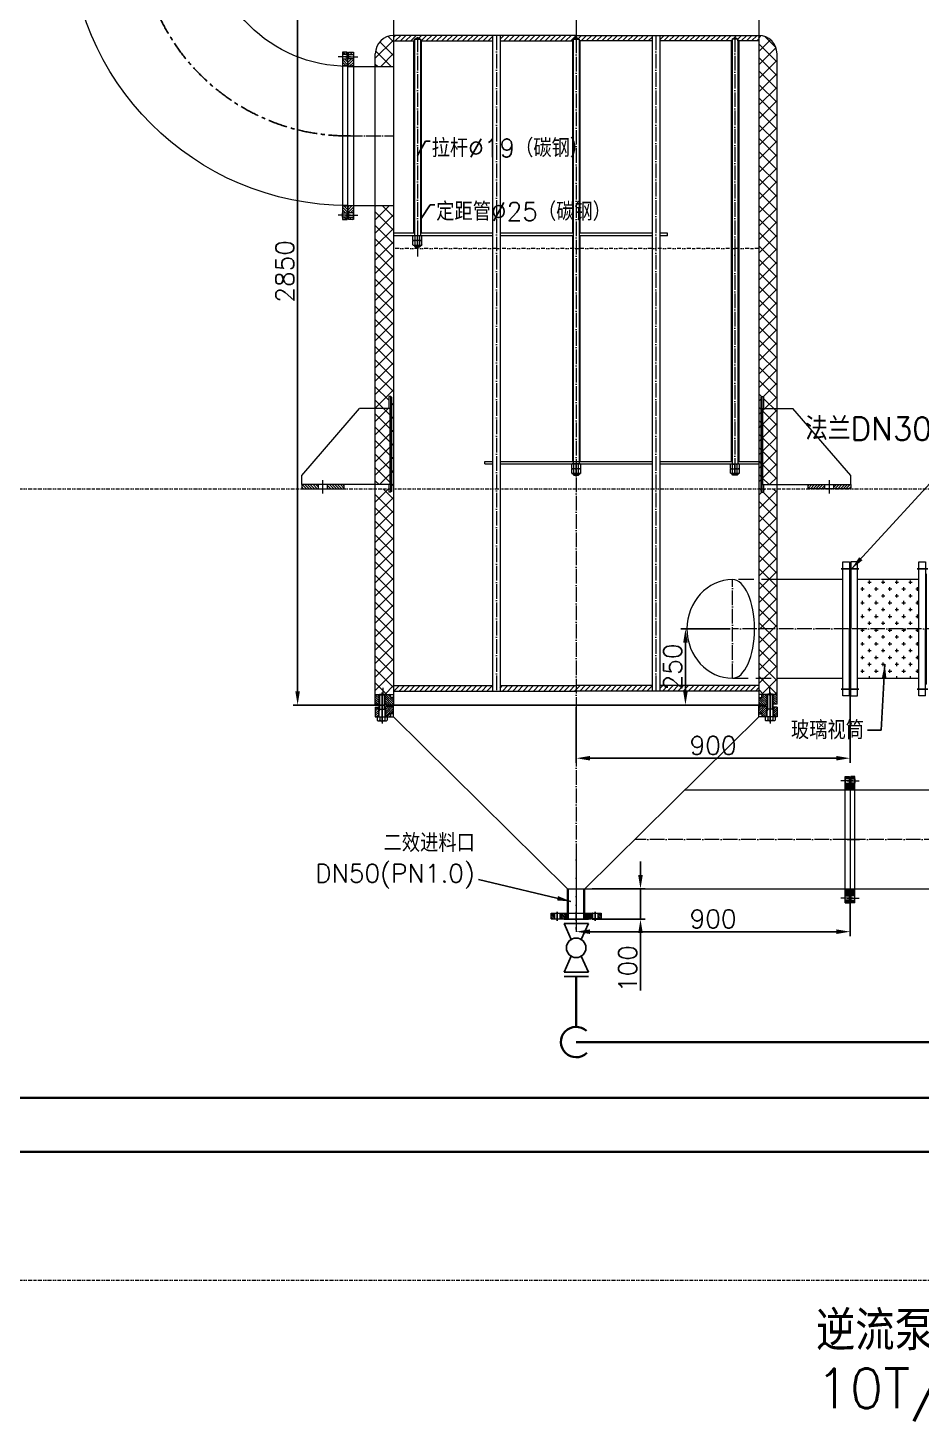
# Model space of a CAD drawing. Header units: millimetres. Extents: x 12181 to 44419, y -180123 to -157321.
# Drawn here: x 23020 to 25955, y -168672 to -164094 of the extents above; entities that cross this region are included whole.
import ezdxf

# ---------------------------------------------------------------- set-up
doc = ezdxf.new("R2010")
doc.units = ezdxf.units.MM
doc.header["$LTSCALE"] = 2
doc.header["$MEASUREMENT"] = 0
for name, pattern in [('ACAD_ISO04W100', [30, 24, -3, 0, -3]), ('CENTER', [50.8, 31.75, -6.35, 6.35, -6.35]), ('CENTER2', [28.575, 19.05, -3.175, 3.175, -3.175]), ('DASHEDX2', [38.1, 25.4, -12.7]), ('DIVIDE2', [15.875, 6.35, -3.175, 0, -3.175, 0, -3.175])]:
    doc.linetypes.add(name, pattern=pattern)
doc.layers.get('0').update_dxf_attribs({"lineweight": 20})
for name, color, linetype, lineweight in [('1', 1, 'Continuous', 9), ('中心线', 1, 'CENTER2', 13), ('中心线层', 1, 'ACAD_ISO04W100', 9), ('剖面线层', 4, 'Continuous', 9), ('尺寸线层', 3, 'Continuous', 13), ('工艺线', 4, 'Continuous', 30), ('细实线', 8, 'Continuous', 13), ('虚线', 142, 'DASHEDX2', 13)]:
    doc.layers.add(name, color=color, linetype=linetype, lineweight=lineweight)
doc.layers.add('3', color=3, linetype='CENTER')
doc.layers.add('P-FITT', color=7, linetype='Continuous')
doc.styles.add('HZ', font='txt.shx', dxfattribs={"bigfont": 'hztxt.shx'})
doc.styles.get("Standard").update_dxf_attribs({"font": 'txt.shx', "bigfont": 'hztxt.shx'})
doc.dimstyles.new('S', dxfattribs={"dimtxt": 15, "dimasz": 15, "dimexe": 6, "dimexo": 0.1, "dimgap": 5, "dimtad": 1, "dimdec": 0, "dimdsep": 46, "dimtxsty": 'HZ', "dimcen": 0, "dimadec": 0, "dimazin": 0, "dimtfac": 0.013333, "dimtdec": 4, "dimtmove": 2, "dimatfit": 3, "dimfxl": 1, "dimtolj": 1, "dimarcsym": 0})
doc.dimstyles.new('总装图', dxfattribs={"dimscale": 1.5, "dimtxt": 40, "dimasz": 30, "dimexe": 10, "dimexo": 5, "dimgap": 8, "dimtad": 1, "dimdec": 0, "dimtxsty": 'Standard', "dimcen": 2.5, "dimadec": 0, "dimazin": 0, "dimtfac": 1, "dimtdec": 0, "dimtmove": 0, "dimatfit": 3, "dimfxl": 1, "dimarcsym": 0})

# ---------------------------------------------------------------- blocks, each defined once
blk = doc.blocks.new('*D2273')
at = {"layer": 'Defpoints', "color": 0}
for p in [(25721.5, -166250.5), (24821.5, -166319), (25721.5, -166493.8)]:
    blk.add_point(p, dxfattribs=at)
at = {"layer": '尺寸线层', "color": 0, "lineweight": -2}
for p, q in [((25721.5, -166258), (25721.5, -166508.8)), ((24821.5, -166326.5), (24821.5, -166508.8)), ((24866.5, -166493.8), (25676.5, -166493.8))]:
    blk.add_line(p, q, dxfattribs=at)
at = {"layer": '尺寸线层', "color": 0}
for points in [[(24866.5, -166486.3), (24866.5, -166501.3), (24821.5, -166493.8)], [(25676.5, -166486.3), (25676.5, -166501.3), (25721.5, -166493.8)]]:
    blk.add_solid(points, dxfattribs=at)
at = {"layer": '尺寸线层', "color": 0, "insert": (25271.5, -166451.8), "char_height": 60, "attachment_point": 5}
blk.add_mtext('900', dxfattribs=at)
blk = doc.blocks.new('b42')
at = {"layer": '剖面线层'}
h = blk.add_hatch(dxfattribs=at)
h.set_pattern_fill('ANSI31', color=256, scale=2, style=0)
h.set_pattern_definition([(45, (-912.0764, 334.7474), (-4.490128, 4.490128), [])])
h.paths.add_polyline_path([(864.1, 584.8), (864.1, 598.8), (809.1, 598.8), (809.1, 584.8)])
h.paths.add_polyline_path([(949.1, 584.8), (949.1, 598.8), (894.1, 598.8), (894.1, 584.8)])
for p, q in [((653.9, 885.8), (656.9, 888.8)), ((653.9, 885.8), (653.9, 576.8)), ((656.9, 888.8), (656.9, 573.8)), ((656.9, 888.8), (662.9, 888.8)), ((662.9, 888.8), (662.9, 848.8)), ((659.1, 848.8), (659.1, 598.8)), ((659.1, 848.8), (759.1, 848.8)), ((949.1, 628.8), (759.1, 848.8)), ((659.1, 598.8), (949.1, 598.8)), ((662.9, 598.8), (662.9, 573.8)), ((809.1, 584.8), (809.1, 598.8)), ((864.1, 584.8), (864.1, 598.8)), ((894.1, 584.8), (894.1, 598.8)), ((949.1, 598.8), (949.1, 628.8)), ((949.1, 598.8), (949.1, 584.8)), ((653.9, 576.8), (656.9, 573.8)), ((656.9, 573.8), (662.9, 573.8)), ((949.1, 584.8), (809.1, 584.8))]:
    blk.add_line(p, q)
at = {"layer": '中心线层'}
blk.add_line((879.1, 569.7), (879.1, 613.8), dxfattribs=at)
blk = doc.blocks.new('A$C175B02D8')
blk.add_blockref('b42', (-879.1, -584.8))
blk = doc.blocks.new('*D2235')
at = {"layer": 'Defpoints', "color": 0}
for p in [(25721.5, -166923), (24821.5, -167064), (25721.5, -167063.8)]:
    blk.add_point(p, dxfattribs=at)
at = {"layer": '尺寸线层', "color": 0, "lineweight": -2}
for p, q in [((25721.5, -166930.5), (25721.5, -167078.8)), ((24821.5, -167056.5), (24821.5, -167048.8)), ((24866.5, -167063.8), (25676.5, -167063.8))]:
    blk.add_line(p, q, dxfattribs=at)
at = {"layer": '尺寸线层', "color": 0}
for points in [[(24866.5, -167056.3), (24866.5, -167071.3), (24821.5, -167063.8)], [(25676.5, -167056.3), (25676.5, -167071.3), (25721.5, -167063.8)]]:
    blk.add_solid(points, dxfattribs=at)
at = {"layer": '尺寸线层', "color": 0, "insert": (25271.5, -167021.8), "char_height": 60, "attachment_point": 5}
blk.add_mtext('900', dxfattribs=at)
blk = doc.blocks.new('*D2301')
at = {"layer": 'Defpoints', "color": 0}
for p in [(24199.5, -163469), (23906.1, -166319), (24201.2, -166319)]:
    blk.add_point(p, dxfattribs=at)
at = {"layer": '尺寸线层', "color": 0, "lineweight": -2}
for p, q in [((24192, -163469), (23891.1, -163469)), ((23906.1, -163514), (23906.1, -166274)), ((24193.7, -166319), (23891.1, -166319))]:
    blk.add_line(p, q, dxfattribs=at)
at = {"layer": '尺寸线层', "color": 0}
for points in [[(23898.6, -163514), (23913.6, -163514), (23906.1, -163469)], [(23898.6, -166274), (23913.6, -166274), (23906.1, -166319)]]:
    blk.add_solid(points, dxfattribs=at)
at = {"layer": '尺寸线层', "color": 0, "insert": (23864.1, -164894), "char_height": 60, "attachment_point": 5, "rotation": 90}
blk.add_mtext('2850', dxfattribs=at)
blk = doc.blocks.new('*U2019', base_point=(-71.3, 721.8))
at = {"color": 7}
for p, q in [((-70.2, 736.6), (-71.3, 734.6)), ((-71.3, 734.6), (-71.3, 709)), ((-56.7, 736.6), (-70.2, 736.6)), ((-56.7, 736.6), (-55.5, 734.6)), ((-55.5, 734.6), (-55.5, 709)), ((-70.2, 707), (-71.3, 709)), ((-56.7, 729.2), (-70.2, 729.2)), ((-56.7, 714.4), (-70.2, 714.4)), ((-56.7, 707), (-70.2, 707)), ((-56.7, 707), (-55.5, 709))]:
    blk.add_line(p, q, dxfattribs=at)
for centre, radius, start, end in [((-64.8, 732.9), 6.54, 154.3842, 214.3842), ((-62.1, 732.9), 6.54, 325.6158, 25.6158), ((-46.9, 721.8), 24.5, 162.412, 197.588), ((-64.8, 710.7), 6.54, 145.6158, 205.6158), ((-80, 721.8), 24.5, 342.412, 17.588), ((-62.1, 710.7), 6.54, 334.3842, 34.3842)]:
    blk.add_arc(centre, radius, start, end, dxfattribs=at)
at = {"layer": '3', "color": 3}
blk.add_line((-53.5, 721.8), (-73.3, 721.8), dxfattribs=at)
blk = doc.blocks.new('*U2022')
at = {"color": 7}
for p, q in [((-21709.4, -150332.9), (-21707.4, -150331.7)), ((-21709.4, -150346.4), (-21709.4, -150332.9)), ((-21681.8, -150331.7), (-21707.4, -150331.7)), ((-21702, -150346.4), (-21702, -150332.9)), ((-21687.2, -150346.4), (-21687.2, -150332.9)), ((-21679.8, -150332.9), (-21681.8, -150331.7)), ((-21679.8, -150346.4), (-21679.8, -150332.9)), ((-21709.4, -150346.4), (-21707.4, -150347.5)), ((-21681.8, -150347.5), (-21707.4, -150347.5)), ((-21679.8, -150346.4), (-21681.8, -150347.5))]:
    blk.add_line(p, q, dxfattribs=at)
for centre, radius, start, end in [((-21694.6, -150323.1), 24.5, 287.588, 287.588), ((-21705.7, -150338.3), 6.54, 55.6158, 115.6158), ((-21694.6, -150356.2), 24.5, 72.412, 107.588), ((-21683.5, -150341), 6.54, 295.6158, 295.6158), ((-21683.5, -150338.3), 6.54, 64.3842, 124.3842), ((-21705.7, -150341), 6.54, 244.3842, 270), ((-21694.6, -150323.1), 24.5, 252.412, 270), ((-21683.5, -150341), 6.54, 235.6158, 270)]:
    blk.add_arc(centre, radius, start, end, dxfattribs=at)
at = {"layer": '3', "color": 3}
blk.add_line((-21694.6, -150347.5), (-21694.6, -150329.7), dxfattribs=at)
blk = doc.blocks.new('*U1975', base_point=(-70.7, 734.2))
at = {"color": 7}
for p, q in [((-81.9, 750.7), (-83.2, 748.5)), ((-83.2, 748.5), (-83.2, 719.9)), ((-70.7, 750.7), (-81.9, 750.7)), ((-70.7, 742.4), (-81.9, 742.4)), ((-70.7, 750.7), (-70.7, 717.7)), ((-70.7, 744.2), (1.8, 744.2)), ((-70.7, 734.2), (-70.7, 734.2)), ((-70.7, 734.2), (-70.7, 734.2)), ((-70.7, 734.2), (-70.7, 734.2)), ((-45.7, 744.2), (-45.7, 724.2)), ((1.8, 744.2), (1.8, 724.2)), ((1.8, 744.2), (4.3, 741.7)), ((4.3, 741.7), (4.3, 726.7)), ((-81.9, 717.7), (-83.2, 719.9)), ((-70.7, 726), (-81.9, 726)), ((-70.7, 717.7), (-81.9, 717.7)), ((-70.7, 724.2), (1.8, 724.2)), ((4.3, 726.7), (1.8, 724.2))]:
    blk.add_line(p, q, dxfattribs=at)
for centre, radius, start, end in [((-75.9, 746.6), 7.29, 154.3843, 214.3843), ((-55.9, 734.2), 27.3, 162.412, 197.588), ((-75.9, 721.9), 7.29, 145.6157, 205.6157)]:
    blk.add_arc(centre, radius, start, end, dxfattribs=at)
at = {"layer": '1', "color": 1}
for p, q in [((-45.7, 742.2), (-51.2, 744.2)), ((-45.7, 742.2), (3.8, 742.2)), ((-45.7, 726.2), (-51.2, 724.2)), ((-45.7, 726.2), (3.8, 726.2))]:
    blk.add_line(p, q, dxfattribs=at)
at = {"layer": '3', "color": 3, "ltscale": 2}
blk.add_line((-88.2, 734.2), (9.3, 734.2), dxfattribs=at)
blk = doc.blocks.new('*D2236')
at = {"layer": 'Defpoints', "color": 0}
for p in [(24866, -166923), (24866, -167023), (25032.8, -167023)]:
    blk.add_point(p, dxfattribs=at)
at = {"layer": '尺寸线层', "color": 0, "lineweight": -2}
for p, q in [((25032.8, -166878), (25032.8, -166833)), ((24873.5, -166923), (25047.8, -166923)), ((25032.8, -166923), (25032.8, -167023)), ((24873.5, -167023), (25047.8, -167023)), ((25032.8, -167068), (25032.8, -167257))]:
    blk.add_line(p, q, dxfattribs=at)
at = {"layer": '尺寸线层', "color": 0}
for points in [[(25025.3, -166878), (25040.3, -166878), (25032.8, -166923)], [(25025.3, -167068), (25040.3, -167068), (25032.8, -167023)]]:
    blk.add_solid(points, dxfattribs=at)
at = {"layer": '尺寸线层', "color": 0, "insert": (24990.8, -167185), "char_height": 60, "attachment_point": 5, "rotation": 90}
blk.add_mtext('100', dxfattribs=at)
blk = doc.blocks.new('*U1925')
at = {"linetype": 'Continuous'}
h = blk.add_hatch(dxfattribs=at)
h.set_pattern_fill('U', color=1, scale=4, angle=45, style=0, pattern_type=0)
h.set_pattern_definition([(45, (0, 0), (-2.82842712, 2.82842712), [])])
h.paths.add_polyline_path([(51691.7, -37826.7), (51680.7, -37826.7), (51680.7, -37844.7), (51691.7, -37844.7)])
h.paths.add_polyline_path([(51732.5, -37826.7), (51709.7, -37826.7), (51709.7, -37844.7), (51713.7, -37844.7), (51713.7, -37846.7), (51732.5, -37846.7)])
h.paths.add_polyline_path([(51816.7, -37826.7), (51794, -37826.7), (51794, -37846.7), (51812.7, -37846.7), (51812.7, -37844.7), (51816.7, -37844.7)])
h.paths.add_polyline_path([(51845.7, -37826.7), (51834.7, -37826.7), (51834.7, -37844.7), (51845.7, -37844.7)])
blk = doc.blocks.new('*U1926', base_point=(51763.2, -37846.7))
at = {"color": 7, "linetype": 'Continuous'}
for p, q in [((51845.7, -37826.7), (51680.7, -37826.7)), ((51680.7, -37826.7), (51680.7, -37844.7)), ((51680.7, -37844.7), (51713.7, -37844.7)), ((51691.7, -37826.7), (51691.7, -37844.7)), ((51709.7, -37826.7), (51709.7, -37844.7)), ((51713.7, -37844.7), (51713.7, -37846.7)), ((51713.7, -37846.7), (51812.7, -37846.7)), ((51732.5, -37826.7), (51732.5, -37846.7)), ((51794, -37826.7), (51794, -37846.7)), ((51845.7, -37844.7), (51812.7, -37844.7)), ((51812.7, -37844.7), (51812.7, -37846.7)), ((51816.7, -37826.7), (51816.7, -37844.7)), ((51834.7, -37826.7), (51834.7, -37844.7)), ((51845.7, -37844.7), (51845.7, -37826.7))]:
    blk.add_line(p, q, dxfattribs=at)
at = {"layer": '3', "color": 3, "linetype": 'Continuous'}
for p, q in [((51700.7, -37821.7), (51700.7, -37851.7)), ((51763.2, -37821.7), (51763.2, -37851.7)), ((51825.7, -37821.7), (51825.7, -37851.7))]:
    blk.add_line(p, q, dxfattribs=at)
at = {"color": 1, "linetype": 'Continuous'}
blk.add_blockref('*U1925', (0, 0), dxfattribs=at)
blk = doc.blocks.new('A$C418601B7')
at = {"layer": 'P-FITT', "color": 7}
for p, q in [((-2.35, 1), (-2.35, -1)), ((-2, 1), (-2, -1)), ((-0.69, 0.41), (-2, 1)), ((0.69, 0.41), (2, 1)), ((2, 1), (2, -1)), ((2.35, 1), (2.35, -1)), ((-2, -1), (-0.69, -0.41)), ((2, -1), (0.69, -0.41))]:
    blk.add_line(p, q, dxfattribs=at)
blk.add_circle((0, 0), 0.8, dxfattribs=at)
blk = doc.blocks.new('A$C082A5A86')
at = {"layer": '工艺线', "xscale": 40, "yscale": 40, "zscale": 40}
blk.add_blockref('A$C418601B7', (-93.8, 0), dxfattribs=at)
blk = doc.blocks.new('*D2238')
at = {"layer": 'Defpoints', "color": 0}
for p in [(25335.4, -166069), (25180.5, -166319), (25335.4, -166319)]:
    blk.add_point(p, dxfattribs=at)
at = {"layer": '尺寸线层', "color": 0, "lineweight": -2}
for p, q in [((25327.9, -166069), (25165.5, -166069)), ((25180.5, -166114), (25180.5, -166274)), ((25327.9, -166319), (25165.5, -166319))]:
    blk.add_line(p, q, dxfattribs=at)
at = {"layer": '尺寸线层', "color": 0}
for points in [[(25173, -166114), (25188, -166114), (25180.5, -166069)], [(25173, -166274), (25188, -166274), (25180.5, -166319)]]:
    blk.add_solid(points, dxfattribs=at)
at = {"layer": '尺寸线层', "color": 0, "insert": (25138.5, -166194), "char_height": 60, "attachment_point": 5, "rotation": 90}
blk.add_mtext('250', dxfattribs=at)
blk = doc.blocks.new('A$C44D60053')
for p, q in [((-24, -220), (-24, 220)), ((-24, 220), (-2, 220)), ((-2, 220), (-2, 0)), ((-2, 181.5), (0, 181.5)), ((0, 181.5), (0, -181.5)), ((-2, -220), (-2, 0)), ((-2, -181.5), (0, -181.5)), ((-2, -220), (-24, -220))]:
    blk.add_line(p, q)
at = {"layer": '3'}
for p, q in [((-29, 197.5), (5, 197.5)), ((-29, -197.5), (5, -197.5))]:
    blk.add_line(p, q, dxfattribs=at)
blk = doc.blocks.new('A$C3CD03B63')
at = {"layer": '剖面线层'}
h = blk.add_hatch(dxfattribs=at)
h.set_pattern_fill('ANSI31', color=256, style=0)
h.set_pattern_definition([(45, (-435.009, -393.5445), (-2.245064, 2.245064), [])])
h.paths.add_polyline_path([(-199.5, -2), (-207.5, -2), (-207.5, -16), (-199.5, -16)])
h.paths.add_polyline_path([(-165, 0), (-171.5, 0), (-173, -1.5), (-174.5, 0), (-178, 0), (-179.5, -1.5), (-181, 0), (-183.5, 0), (-185.5, -2), (-185.5, -16), (-165, -16)])
h.paths.add_polyline_path([(185.5, -2), (183.5, 0), (181, 0), (179.5, -1.5), (178, 0), (174.5, 0), (173, -1.5), (171.5, 0), (165, 0), (165, -16), (185.5, -16)])
h.paths.add_polyline_path([(207.5, -2), (199.5, -2), (199.5, -16), (207.5, -16)])
for p, q in [((-183.5, 0), (183.5, 0)), ((-207.5, -16), (-207.5, -2)), ((-207.5, -2), (-185.5, -2)), ((207.5, -16), (-207.5, -16)), ((0, -16), (-190, -16)), ((-185.5, -2), (-183.5, 0)), ((-181, 0), (-179.5, 0)), ((-181, 0), (-179.5, -1.5)), ((-179.5, 0), (-178, 0)), ((-179.5, -1.5), (-178, 0)), ((-174.5, 0), (-173, 0)), ((-174.5, 0), (-173, -1.5)), ((-173, 0), (-171.5, 0)), ((-173, -1.5), (-171.5, 0)), ((-165, 0), (-165, -16)), ((0, -16), (-161.5, -16)), ((165, 0), (165, -16)), ((173, 0), (171.5, 0)), ((173, -1.5), (171.5, 0)), ((174.5, 0), (173, 0)), ((174.5, 0), (173, -1.5)), ((179.5, 0), (178, 0)), ((179.5, -1.5), (178, 0)), ((181, 0), (179.5, 0)), ((181, 0), (179.5, -1.5)), ((185.5, -2), (183.5, 0)), ((207.5, -2), (185.5, -2)), ((207.5, -16), (207.5, -2))]:
    blk.add_line(p, q)
for points in [[(-199.5, -16), (-185.5, -16), (-185.5, -2), (-199.5, -2)], [(199.5, -16), (185.5, -16), (185.5, -2), (199.5, -2)]]:
    blk.add_lwpolyline(points, close=True)
at = {"layer": '中心线层'}
for p, q in [((-192.5, 10), (-192.5, -30.4)), ((0, 9.1), (0, -31.3)), ((192.5, 10), (192.5, -30.4))]:
    blk.add_line(p, q, dxfattribs=at)
blk = doc.blocks.new('*U1398', base_point=(460, 420))
at = {"color": 7}
for p, q in [((917.5, 1334.5), (917.5, 877.5)), ((3, 420), (460, 420))]:
    blk.add_line(p, q, dxfattribs=at)
for radius in [914.5, 457.5]:
    blk.add_arc((917.5, 420), radius, 90, 180, dxfattribs=at)
at = {"layer": '3', "color": 3}
blk.add_arc((917.5, 420), 686, 90, 180, dxfattribs=at)
blk = doc.blocks.new('A$C54754582')
at = {"layer": '剖面线层'}
h = blk.add_hatch(dxfattribs=at)
h.set_pattern_fill('ANSI31', color=256, scale=2, style=0)
h.set_pattern_definition([(45, (-468.4355, -341.444), (-4.49013, 4.49013), [])])
h.paths.add_polyline_path([(237, 16.5), (235.5, 18), (230, 18), (230, 0), (253, 0), (253, 16), (251, 18), (247.4, 18), (245.5, 18), (244, 16.5), (242.5, 18), (238.5, 18)])
h.paths.add_polyline_path([(275, 16), (267, 16), (267, 0), (275, 0)])
h.paths.add_polyline_path([(-237, 16.5), (-238.5, 18), (-242.5, 18), (-244, 16.5), (-245.5, 18), (-251, 18), (-253, 16), (-253, 0), (-230, 0), (-230, 18), (-233.6, 18), (-235.5, 18)])
h.paths.add_polyline_path([(-267, 16), (-275, 16), (-275, 0), (-267, 0)])
for p, q in [((-260, 0), (260, 0)), ((-253, 16), (-251, 18)), ((-245.5, 18), (-244, 18)), ((-245.5, 18), (-244, 16.5)), ((-244, 18), (-242.5, 18)), ((-244, 16.5), (-242.5, 18)), ((-238.5, 18), (-237, 18)), ((-238.5, 18), (-237, 16.5)), ((-237, 18), (-235.5, 18)), ((-237, 16.5), (-235.5, 18)), ((247.4, 18), (-233.6, 18)), ((237, 18), (235.5, 18)), ((237, 16.5), (235.5, 18)), ((238.5, 18), (237, 18)), ((238.5, 18), (237, 16.5)), ((244, 18), (242.5, 18)), ((244, 16.5), (242.5, 18)), ((245.5, 18), (244, 18)), ((245.5, 18), (244, 16.5)), ((251, 18), (247.4, 18)), ((253, 16), (251, 18))]:
    blk.add_line(p, q)
for points in [[(-253, 16), (-275, 16), (-275, 0), (275, 0), (275, 16), (253, 16)], [(-230, 18), (-251, 18)], [(247.4, 18), (251, 18)]]:
    blk.add_lwpolyline(points)
for points in [[(-267, 0), (-253, 0), (-253, 16), (-267, 16)], [(-230, 0), (230, 0), (230, 18), (-230, 18)], [(267, 0), (253, 0), (253, 16), (267, 16)]]:
    blk.add_lwpolyline(points, close=True)
at = {"layer": '中心线层'}
for p, q in [((-260, 26), (-260, -14.4)), ((0, 26), (0, -14.4)), ((260, 26), (260, -14.4))]:
    blk.add_line(p, q, dxfattribs=at)

msp = doc.modelspace()

# ---------------------------------------------------------------- hatches: boundary and pattern name
h = msp.add_hatch(color=256)
h.paths.add_polyline_path([(24290.4, -164136), (24289.2, -164137), (24290.4, -164137)])
h.paths.add_polyline_path([(24290.4, -164138.5), (24290.4, -164137), (24289.2, -164137)])
h = msp.add_hatch(color=256)
h.paths.add_polyline_path([(24309.4, -164137), (24310.7, -164137), (24309.4, -164136)])
h.paths.add_polyline_path([(24310.7, -164137), (24309.4, -164137), (24309.4, -164138.5)])
h = msp.add_hatch(color=256)
h.paths.add_polyline_path([(24812, -164136), (24810.8, -164137), (24812, -164137)])
h.paths.add_polyline_path([(24812, -164138.5), (24812, -164137), (24810.8, -164137)])
h = msp.add_hatch(color=256)
h.paths.add_polyline_path([(24831, -164137), (24832.2, -164137), (24831, -164136)])
h.paths.add_polyline_path([(24832.2, -164137), (24831, -164137), (24831, -164138.5)])
h = msp.add_hatch(color=256)
h.paths.add_polyline_path([(25333.6, -164137), (25332.4, -164137), (25333.6, -164136)])
h.paths.add_polyline_path([(25332.4, -164137), (25333.6, -164137), (25333.6, -164138.5)])
h = msp.add_hatch(color=256)
h.paths.add_polyline_path([(25352.6, -164136), (25353.8, -164137), (25352.6, -164137)])
h.paths.add_polyline_path([(25352.6, -164138.5), (25352.6, -164137), (25353.8, -164137)])
at = {"layer": '剖面线层'}
h = msp.add_hatch(dxfattribs=at)
h.set_pattern_fill('ANSI37', color=256, scale=250, style=0)
h.paths.add_polyline_path([(24221.5, -164119, 0.414214), (24161.5, -164179), (24161.5, -164220.5), (24221.5, -164220.5)])
h.paths.add_polyline_path([(24221.5, -164677.5), (24161.5, -164677.5), (24161.5, -165344.9), (24205.8, -165344.9), (24205.8, -165304.9), (24214.8, -165304.9), (24214.8, -165608.9), (24221.5, -165608.9)])
h.paths.add_polyline_path([(24221.5, -165608.9), (24214.8, -165608.9), (24214.8, -165619.9), (24205.8, -165619.9), (24205.8, -165608.9), (24161.5, -165608.9), (24161.5, -166284), (24221.5, -166284)])
h.paths.add_polyline_path([(24209.5, -165344.9), (24161.5, -165344.9), (24161.5, -165594.9), (24209.5, -165594.9)], flags=17)
h.paths.add_polyline_path([(25481.5, -164179, 0.414214), (25421.5, -164119), (25421.5, -165608.9), (25428.3, -165608.9), (25428.3, -165304.9), (25437.3, -165304.9), (25437.3, -165344.9), (25481.5, -165344.9)])
h.paths.add_polyline_path([(25481.5, -165344.9), (25433.5, -165344.9), (25433.5, -165594.9), (25481.5, -165594.9)], flags=17)
h.paths.add_polyline_path([(25481.5, -165608.9), (25437.3, -165608.9), (25437.3, -165619.9), (25431.3, -165619.9), (25428.3, -165616.9), (25428.3, -165608.9), (25421.5, -165608.9), (25421.5, -166069), (25481.5, -166069)])
h.paths.add_polyline_path([(25481.5, -166069), (25421.5, -166069), (25421.5, -166284), (25481.5, -166284)])
at = {"layer": '细实线'}
h = msp.add_hatch(dxfattribs=at)
h.set_pattern_fill('_USER', color=256, scale=12, angle=45, style=0, pattern_type=0)
h.set_pattern_definition([(45, (45994.566, -14445.231), (-8.4852814, 8.4852814), [])])
h.paths.add_polyline_path([(25332.4, -164137), (25333.6, -164136), (25333.6, -164131), (25343.1, -164125.5), (25352.6, -164131), (25352.6, -164136), (25353.8, -164137), (25421.5, -164137), (25421.5, -164119), (25096.2, -164119), (25096.2, -164137)])
h.paths.add_polyline_path([(25071.2, -164137), (25071.2, -164119), (24821.5, -164119), (24821.5, -164125.5), (24831, -164131), (24831, -164136), (24832.2, -164137)])
h.paths.add_polyline_path([(24571.8, -164119), (24571.8, -164137), (24810.8, -164137), (24812, -164136), (24812, -164131), (24821.5, -164125.5), (24821.5, -164119)])
h.paths.add_polyline_path([(24221.5, -164119), (24221.5, -164137), (24289.2, -164137), (24290.4, -164136), (24290.4, -164131), (24299.9, -164125.5), (24309.4, -164131), (24309.4, -164136), (24310.7, -164137), (24546.8, -164137), (24546.8, -164119)])
h = msp.add_hatch(dxfattribs=at)
h.set_pattern_fill('CROSS', color=256, scale=90, style=0)
h.set_pattern_definition([(0, (45894.566, -14445.23), (22.5, 22.5), [11.25, -33.75]), (90, (45900.19, -14450.856), (-22.5, 22.5), [11.25, -33.75])])
h.paths.add_polyline_path([(25947.5, -166069), (25947.5, -165907), (25745.5, -165907), (25745.5, -166069)])
h.paths.add_polyline_path([(25947.5, -166230.9), (25947.5, -166069), (25745.5, -166069), (25745.5, -166230.9)])
h = msp.add_hatch(dxfattribs=at)
h.set_pattern_fill('_USER', color=256, scale=12, angle=45, style=0, pattern_type=0)
h.set_pattern_definition([(45, (52094.566, -14295.231), (-8.4852814, 8.4852814), [])])
h.paths.add_polyline_path([(24546.8, -166273), (24546.8, -166255), (24221.5, -166255), (24221.5, -166273)])
h.paths.add_polyline_path([(24571.8, -166255), (24571.8, -166273), (24821.5, -166273), (24821.5, -166255)])
h.paths.add_polyline_path([(25071.2, -166273), (25071.2, -166255), (24821.5, -166255), (24821.5, -166273)])
h.paths.add_polyline_path([(25096.2, -166255), (25096.2, -166273), (25421.5, -166273), (25421.5, -166255)])
h = msp.add_hatch(dxfattribs=at)
h.set_pattern_fill('ANSI31', color=256, scale=40, angle=90, style=0)
h.set_pattern_definition([(135, (52094.566, -14295.231), (-3.5355339, -3.5355339), [])])
h.paths.add_polyline_path([(25449, -166285.5), (25450.5, -166284), (25431.5, -166284), (25431.5, -166294), (25421.5, -166299.7), (25421.5, -166319), (25443.5, -166319), (25446.5, -166316), (25449, -166316)])
h.paths.add_polyline_path([(25481.5, -166284), (25467.5, -166284), (25469, -166285.5), (25469, -166316), (25481.5, -166316)])
h.paths.add_polyline_path([(24221.5, -166299.7), (24211.5, -166294), (24211.5, -166284), (24192.5, -166284), (24194, -166285.5), (24194, -166316), (24196.5, -166316), (24199.5, -166319), (24221.5, -166319)])
h.paths.add_polyline_path([(24174, -166285.5), (24175.5, -166284), (24161.5, -166284), (24161.5, -166316), (24174, -166316)])
h = msp.add_hatch(dxfattribs=at)
h.set_pattern_fill('ANSI37', color=256, scale=15, angle=90, style=0)
h.set_pattern_definition([(135, (52094.5661, -14295.2311), (-1.325825215, -1.325825215), []), (225, (52094.5661, -14295.2311), (1.325825215, -1.325825215), [])])
h.paths.add_polyline_path([(24221.5, -166321), (24221.5, -166319), (24199.5, -166319), (24199.5, -166323), (24221.5, -166323)])
h.paths.add_polyline_path([(25443.5, -166319), (25421.5, -166319), (25421.5, -166321), (25421.5, -166323), (25443.5, -166323)])
h = msp.add_hatch(dxfattribs=at)
h.set_pattern_fill('ANSI31', color=256, scale=40, style=0)
h.set_pattern_definition([(45, (52094.566, -14295.231), (-3.5355339, 3.5355339), [])])
h.paths.add_polyline_path([(25481.5, -166326), (25470.5, -166326), (25470.5, -166358), (25475.5, -166358), (25481.5, -166358)])
h.paths.add_polyline_path([(25447.5, -166326), (25446.5, -166326), (25443.5, -166323), (25421.5, -166323), (25421.5, -166342.2), (25431.5, -166348), (25431.5, -166358), (25447.5, -166358)])
h.paths.add_polyline_path([(24221.5, -166342.2), (24221.5, -166323), (24199.5, -166323), (24196.5, -166326), (24195.5, -166326), (24195.5, -166358), (24211.5, -166358), (24211.5, -166348)])
h.paths.add_polyline_path([(24172.5, -166326), (24161.5, -166326), (24161.5, -166358), (24172.5, -166358)])

# ---------------------------------------------------------------- linework, layer by layer
for p, q in [((24221.5, -163469), (24221.5, -166319)), ((25421.5, -163469), (25421.5, -166319)), ((24821.5, -164119), (24221.5, -164119)), ((24221.5, -164119), (24221.5, -164119)), ((24546.8, -164119), (24546.8, -166273)), ((24571.8, -164119), (24571.8, -166273)), ((24821.5, -164119), (25421.5, -164119)), ((25071.2, -164119), (25071.2, -166273)), ((25096.2, -164119), (25096.2, -166273)), ((25421.5, -164119), (25421.5, -164119)), ((24221.5, -164137), (24290.4, -164137)), ((24287.4, -164137), (24287.4, -164769)), ((24288.6, -164137), (24288.6, -164769)), ((24289.2, -164137), (24290.4, -164136)), ((24289.2, -164137), (24290.4, -164138.5)), ((24290.4, -164131), (24299.9, -164125.5)), ((24290.4, -164131), (24290.4, -164777)), ((24290.4, -164137), (24290.4, -164131)), ((24290.4, -164131), (24309.4, -164131)), ((24309.4, -164131), (24299.9, -164125.5)), ((24309.4, -164131), (24309.4, -164777)), ((24309.4, -164131), (24309.4, -164137)), ((24310.7, -164137), (24309.4, -164136)), ((24309.4, -164137), (24546.8, -164137)), ((24310.7, -164137), (24309.4, -164138.5)), ((24311.2, -164137), (24311.2, -164769)), ((24312.4, -164137), (24312.4, -164769)), ((24571.8, -164137), (24812, -164137)), ((24809, -164137), (24809, -164769)), ((24810.2, -164137), (24810.2, -164769)), ((24810.8, -164137), (24812, -164136)), ((24810.8, -164137), (24812, -164138.5)), ((24812, -164131), (24821.5, -164125.5)), ((24812, -164131), (24812, -165527)), ((24812, -164137), (24812, -164131)), ((24812, -164131), (24831, -164131)), ((24831, -164131), (24821.5, -164125.5)), ((24831, -164131), (24831, -165527)), ((24831, -164131), (24831, -164137)), ((24832.2, -164137), (24831, -164136)), ((25071.2, -164137), (24831, -164137)), ((24832.2, -164137), (24831, -164138.5)), ((24832.8, -164137), (24832.8, -164769)), ((24834, -164137), (24834, -164769)), ((25333.6, -164137), (25096.2, -164137)), ((25330.6, -164137), (25330.6, -165519)), ((25331.8, -164137), (25331.8, -165519)), ((25332.4, -164137), (25333.6, -164136)), ((25332.4, -164137), (25333.6, -164138.5)), ((25333.6, -164131), (25343.1, -164125.5)), ((25333.6, -164131), (25333.6, -165527)), ((25333.6, -164131), (25333.6, -164137)), ((25352.6, -164131), (25333.6, -164131)), ((25352.6, -164131), (25343.1, -164125.5)), ((25352.6, -164131), (25352.6, -165527)), ((25352.6, -164137), (25352.6, -164131)), ((25353.8, -164137), (25352.6, -164136)), ((25421.5, -164137), (25352.6, -164137)), ((25353.8, -164137), (25352.6, -164138.5)), ((25354.4, -164137), (25354.4, -165519)), ((25355.6, -164137), (25355.6, -165519)), ((24161.5, -164220.5), (24161.5, -164179)), ((25481.5, -166284), (25481.5, -164179)), ((24071.5, -164220.5), (24221.5, -164220.5)), ((24161.5, -166284), (24161.5, -164220.5)), ((24071.5, -164677.5), (24221.5, -164677.5)), ((24290.4, -164769), (24221.5, -164769)), ((24290.4, -164777), (24221.5, -164777)), ((24290.4, -164808.6), (24290.4, -164811.6)), ((24292.4, -164813.6), (24292.4, -164808.6)), ((24307.4, -164813.6), (24307.4, -164808.6)), ((24546.8, -164769), (24309.4, -164769)), ((24546.8, -164777), (24309.4, -164777)), ((24309.4, -164808.4), (24309.4, -164811.6)), ((24812, -164769), (24571.8, -164769)), ((24812, -164777), (24571.8, -164777)), ((24809, -164777), (24809, -165519)), ((24810.2, -164777), (24810.2, -165519)), ((25071.2, -164769), (24831, -164769)), ((25071.2, -164777), (24831, -164777)), ((24832.8, -164777), (24832.8, -165519)), ((24834, -164777), (24834, -165519)), ((25121.5, -164769), (25096.2, -164769)), ((25121.5, -164777), (25096.2, -164777)), ((25121.5, -164777), (25121.5, -164769)), ((24292.4, -164813.6), (24290.4, -164811.6)), ((24290.4, -164811.6), (24309.4, -164811.6)), ((24292.4, -164813.6), (24307.4, -164813.6)), ((24307.4, -164813.6), (24309.4, -164811.6)), ((24521.5, -165519), (24546.8, -165519)), ((24521.5, -165527), (24521.5, -165519)), ((24521.5, -165527), (24546.8, -165527)), ((24571.8, -165519), (25071.2, -165519)), ((24571.8, -165527), (25071.2, -165527)), ((25096.2, -165519), (25333.6, -165519)), ((25096.2, -165527), (25421.5, -165527)), ((25352.6, -165519), (25421.5, -165519)), ((24812, -165558.6), (24812, -165561.6)), ((24812, -165561.6), (24831, -165561.6)), ((24814, -165563.6), (24812, -165561.6)), ((24814, -165563.6), (24814, -165558.6)), ((24814, -165563.6), (24829, -165563.6)), ((24829, -165563.6), (24829, -165558.6)), ((24829, -165563.6), (24831, -165561.6)), ((24831, -165558.4), (24831, -165561.6)), ((25333.6, -165558.4), (25333.6, -165561.6)), ((25352.6, -165561.6), (25333.6, -165561.6)), ((25335.6, -165563.6), (25333.6, -165561.6)), ((25335.6, -165563.6), (25335.6, -165558.6)), ((25350.6, -165563.6), (25335.6, -165563.6)), ((25350.6, -165563.6), (25350.6, -165558.6)), ((25350.6, -165563.6), (25352.6, -165561.6)), ((25352.6, -165558.6), (25352.6, -165561.6)), ((25697.5, -165907), (25481.5, -165907)), ((25947.5, -165907), (25745.5, -165907)), ((24221.5, -166255), (24546.8, -166255)), ((24221.5, -166273), (24821.5, -166273)), ((24571.8, -166255), (24821.5, -166255)), ((25071.2, -166255), (24821.5, -166255)), ((25421.5, -166273), (24821.5, -166273)), ((25421.5, -166255), (25096.2, -166255)), ((25481.5, -166230.9), (25697.5, -166230.9)), ((25745.5, -166230.9), (25947.5, -166230.9)), ((24161.5, -166284), (24175.5, -166284)), ((24161.5, -166316), (24161.5, -166284)), ((24161.5, -166316), (24174, -166316)), ((24192.5, -166284), (24221.5, -166284)), ((24194, -166316), (24196.5, -166316)), ((24199.5, -166319), (24196.5, -166316)), ((24821.5, -166319), (24198.5, -166319)), ((24199.5, -166319), (24221.5, -166319)), ((24199.5, -166323), (24199.5, -166319)), ((24211.5, -166294), (24211.5, -166284)), ((24211.5, -166294), (24221.5, -166299.7)), ((24221.5, -166294), (24211.5, -166294)), ((24221.5, -166319), (24821.5, -166319)), ((24221.5, -166321), (24221.5, -166319)), ((24221.5, -166358), (24221.5, -166321)), ((24821.5, -166319), (25444.5, -166319)), ((25421.5, -166319), (24821.5, -166319)), ((25450.5, -166284), (25421.5, -166284)), ((25431.5, -166294), (25421.5, -166299.7)), ((25421.5, -166294), (25431.5, -166294)), ((25443.5, -166319), (25421.5, -166319)), ((25421.5, -166321), (25421.5, -166319)), ((25421.5, -166358), (25421.5, -166321)), ((25431.5, -166294), (25431.5, -166284)), ((25443.5, -166319), (25446.5, -166316)), ((25443.5, -166323), (25443.5, -166319)), ((25449, -166316), (25446.5, -166316)), ((25481.5, -166284), (25467.5, -166284)), ((25481.5, -166316), (25469, -166316)), ((25481.5, -166316), (25481.5, -166284)), ((24161.5, -166326), (24174, -166326)), ((24161.5, -166326), (24161.5, -166358)), ((24161.5, -166358), (24174, -166358)), ((24172.5, -166358), (24172.5, -166326)), ((24194, -166326), (24196.5, -166326)), ((24194, -166358), (24221.5, -166358)), ((24195.5, -166358), (24195.5, -166326)), ((24199.5, -166323), (24196.5, -166326)), ((24199.5, -166323), (24221.5, -166323)), ((24211.5, -166348), (24221.5, -166342.2)), ((24211.5, -166348), (24211.5, -166358)), ((24221.5, -166348), (24211.5, -166348)), ((24221.5, -166358), (24793, -166923)), ((25421.5, -166358), (24850, -166923)), ((25443.5, -166323), (25421.5, -166323)), ((25431.5, -166348), (25421.5, -166342.2)), ((25421.5, -166348), (25431.5, -166348)), ((25449, -166358), (25421.5, -166358)), ((25431.5, -166348), (25431.5, -166358)), ((25443.5, -166323), (25446.5, -166326)), ((25449, -166326), (25446.5, -166326)), ((25447.5, -166358), (25447.5, -166326)), ((25481.5, -166326), (25469, -166326)), ((25481.5, -166358), (25469, -166358)), ((25470.5, -166358), (25470.5, -166326)), ((25481.5, -166326), (25481.5, -166358)), ((26974.5, -166599.1), (25177.6, -166599.1)), ((24793, -166923), (26974.5, -166923)), ((24793, -167023), (24793, -166923)), ((24796.5, -167023), (24796.5, -166923)), ((24846.5, -167023), (24846.5, -166923)), ((24850, -167023), (24850, -166923))]:
    msp.add_line(p, q)
for centre, start, end in [((24221.5, -164179), 90, 180), ((25421.5, -164179), 360, 90)]:
    msp.add_arc(centre, 60, start, end)
for major_axis, ratio in [((0, -162), 0.924856), ((0, 162), 0.443849)]:
    msp.add_ellipse((25335.4, -166069), major_axis=major_axis, ratio=ratio, start_param=3.141593, end_param=6.283185)
at = {"layer": '中心线'}
msp.add_line((24821.5, -166818), (24821.5, -166930.9), dxfattribs=at)
at = {"layer": '中心线层'}
for p, q in [((24821.5, -163167.5), (24821.5, -167064)), ((24559.3, -164119), (24559.3, -166273)), ((25083.7, -164119), (25083.7, -166273)), ((24299.9, -164125.5), (24299.9, -164777)), ((25343.1, -164125.5), (25343.1, -165527)), ((24071.5, -164449), (24221.5, -164449)), ((24299.9, -164810.6), (24299.9, -164845.7)), ((25343.1, -164810.6), (25343.1, -164845.7)), ((25335.4, -166230.9), (25335.4, -165907)), ((28480.6, -166069), (25335.4, -166069)), ((24186.5, -166262), (24186.5, -166288)), ((25456.5, -166262), (25456.5, -166288)), ((24184, -166370.5), (24184, -166379.5)), ((25459, -166370.5), (25459, -166379.5)), ((26974.5, -166761), (25013.8, -166761)), ((24821.5, -166923), (24821.5, -167064))]:
    msp.add_line(p, q, dxfattribs=at)
at = {"layer": '工艺线'}
for p, q in [((24821.5, -167210.6), (24821.5, -167376.4)), ((24821.5, -167426.4), (27118.6, -167426.4)), ((21319.7, -167609.4), (26665.6, -167609.4)), ((21327.8, -167786.9), (26266.7, -167786.9))]:
    msp.add_line(p, q, dxfattribs=at)
msp.add_arc((24821.5, -167426.4), 50, 47.3618, 313.9832, dxfattribs=at)
at = {"layer": '细实线', "linetype": 'DIVIDE2'}
for p, q in [((25421.5, -164819), (24221.5, -164819)), ((15193.1, -165608.9), (34793.8, -165608.9)), ((15193.1, -168208.9), (37862, -168208.9))]:
    msp.add_line(p, q, dxfattribs=at)
at = {"layer": '虚线'}
for p, q in [((25481.5, -165907), (25335.4, -165907)), ((25335.4, -166230.9), (25481.5, -166230.9))]:
    msp.add_line(p, q, dxfattribs=at)

# ---------------------------------------------------------------- block references
at = {"xscale": -1}
for name, p, rotation in [('*U1398', (23614, -163763), 180), ('A$C54754582', (24089.5, -164449), 90), ('*U2019', (25343.1, -165542.8), 90), ('*U1975', (25459, -166358), 270), ('A$C3CD03B63', (25721.5, -166761), 90)]:
    msp.add_blockref(name, p, dxfattribs=dict(at, rotation=rotation))
for name, p, rotation in [('A$C54754582', (24053.5, -164449), 270), ('*U2019', (24299.9, -164792.8), 270), ('*U2019', (24821.5, -165542.8), 270), ('*U1975', (24184, -166358), 90), ('A$C3CD03B63', (25721.5, -166761), 270), ('A$C082A5A86', (24821.5, -167210.6), 270)]:
    msp.add_blockref(name, p, dxfattribs=dict(rotation=rotation))
for name, p in [('*U2022', (45994.6, -14445.2)), ('A$C175B02D8', (25653.5, -165608.9)), ('*U2022', (46516.1, -15195.2)), ('A$C44D60053', (25721.5, -166069)), ('A$C44D60053', (25971.5, -166069))]:
    msp.add_blockref(name, p)
for name, p in [('A$C175B02D8', (23989.5, -165608.9)), ('*U2022', (3648.5, -15195.2)), ('A$C44D60053', (25721.5, -166069))]:
    msp.add_blockref(name, p, dxfattribs=at)
at = {"color": 1, "linetype": 'Continuous', "xscale": -1}
msp.add_blockref('*U1926', (24821.5, -167023), dxfattribs=at)

# ---------------------------------------------------------------- texts
at = {"layer": '尺寸线层', "style": 'HZ'}
for s, height, p in [('法兰DN300（PN1.0)', 75, (25573.6, -165448.6)), ('逆流泵（真空状态）', 129.29, (25609.3, -168439.3)), ('10T/h（304）', 129.29, (25609.3, -168628.9))]:
    msp.add_text(s, height=height, dxfattribs=at).set_placement(p)
at = {"layer": '尺寸线层', "char_height": 60}
for s, insert, attachment_point in [('拉杆%%C19（碳钢）', (24346.5, -164458.8), 1), ('定距管%%C25（碳钢）', (24361.5, -164667.6), 1), ('玻璃视筒', (25767.2, -166431.4), 9), ('二效进料口\\PDN50(PN1.0)', (24488.6, -166922), 9)]:
    msp.add_mtext(s, dxfattribs=dict(at, insert=insert, attachment_point=attachment_point))

# ---------------------------------------------------------------- dimensions: what is measured, and where the dimension line sits
at = {"layer": '尺寸线层'}
for base, p1, p2, picture, middle in [((23906.1, -166319), (24199.5, -163469), (24201.2, -166319), '*D2301', (23864.1, -164894)), ((25180.5, -166319), (25335.4, -166069), (25335.4, -166319), '*D2238', (25138.5, -166194)), ((25032.8, -167023), (24866, -166923), (24866, -167023), '*D2236', (24990.8, -167185))]:
    dim = msp.add_linear_dim(base=base, p1=p1, p2=p2, angle=90, dimstyle='总装图', dxfattribs=at)
    dim.commit()
    dim.dimension.update_dxf_attribs({"geometry": picture, "text_midpoint": middle})
for base, p1, p2, picture, middle in [((25721.5, -166493.8), (24821.5, -166319), (25721.5, -166250.5), '*D2273', (25271.5, -166451.8)), ((25721.5, -167063.8), (24821.5, -167064), (25721.5, -166923), '*D2235', (25271.5, -167021.8))]:
    dim = msp.add_linear_dim(base=base, p1=p1, p2=p2, dimstyle='总装图', dxfattribs=at)
    dim.commit()
    dim.dimension.update_dxf_attribs({"geometry": picture, "text_midpoint": middle})

# ---------------------------------------------------------------- leaders
at = {"layer": '尺寸线层', "annotation_type": 0, "has_hookline": 1}
for points, dimstyle, override, hookline_direction, text_width in [([(24299.9, -164513.3), (24326.5, -164466.3), (24341.5, -164466.3)], 'S', {"dimgap": 5, "dimtad": 0}, 0, 515.3), ([(24312.4, -164720.8), (24341.5, -164675.1), (24356.5, -164675.1)], 'S', {"dimgap": 5, "dimtad": 0}, 0, 595.7), ([(25835.8, -166185.2), (25824.2, -166401.4), (25779.2, -166401.4)], '总装图', {"dimgap": 8, "dimtad": 0}, 1, 236.2), ([(24803.8, -166964.3), (24500.6, -166892)], '总装图', {"dimgap": 8, "dimtad": 0}, 1, 520)]:
    msp.add_leader(points, dimstyle=dimstyle, override=override, dxfattribs=dict(at, hookline_direction=hookline_direction, text_width=text_width))
at = {"layer": '尺寸线层'}
msp.add_leader([(25726.5, -165871.5), (26102, -165461), (26165.1, -165461)], dimstyle='总装图', override={"dimgap": 8, "dimtad": 0}, dxfattribs=at)

doc.saveas('drawing.dxf')
